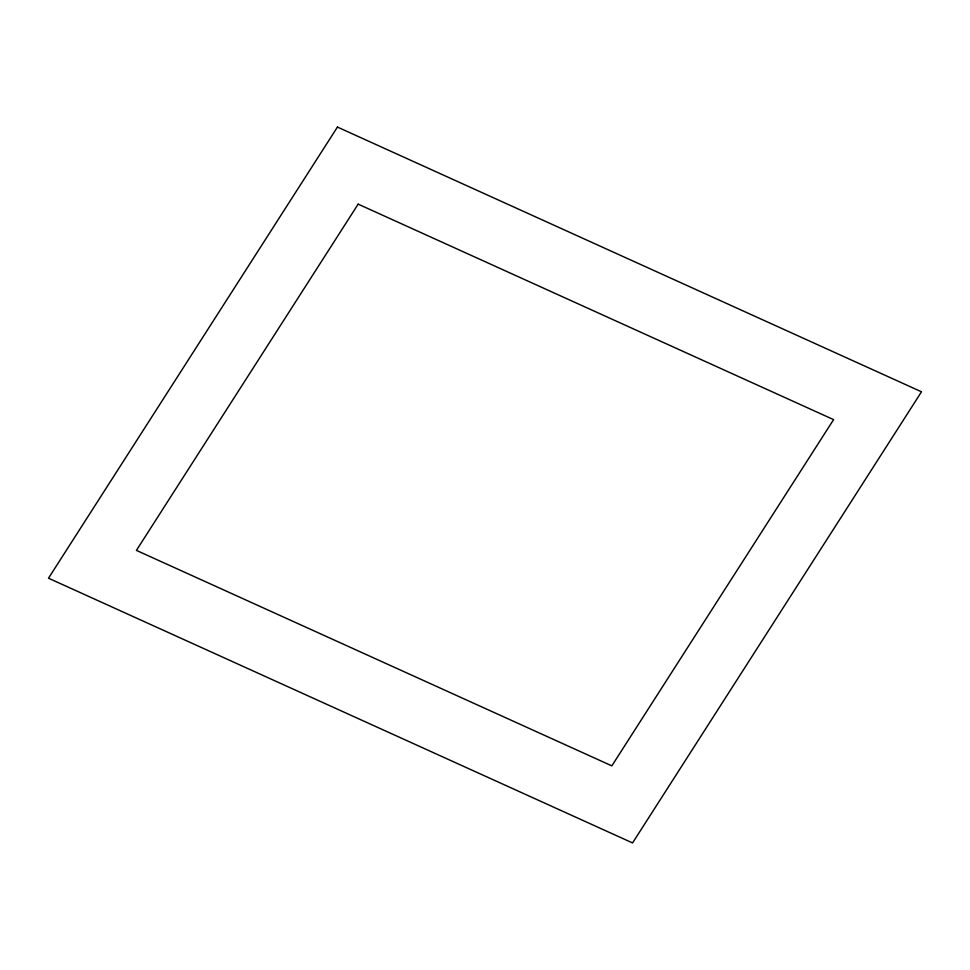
<?xml version="1.0" encoding="UTF-8"?>
<svg xmlns="http://www.w3.org/2000/svg" width="970" height="970" viewBox="0 0 970 970"><rect width="100%" height="100%" fill="white"/><g stroke="black" fill="none" stroke-linecap="round" stroke-linejoin="round"><path stroke-width="1.45" d="M337.439 127.07L48.5 578.205L632.561 842.93L921.5 391.795L337.439 127.07M358.16 204.137L136.406 550.378L611.84 765.863L833.594 419.622L358.16 204.137"/></g></svg>
